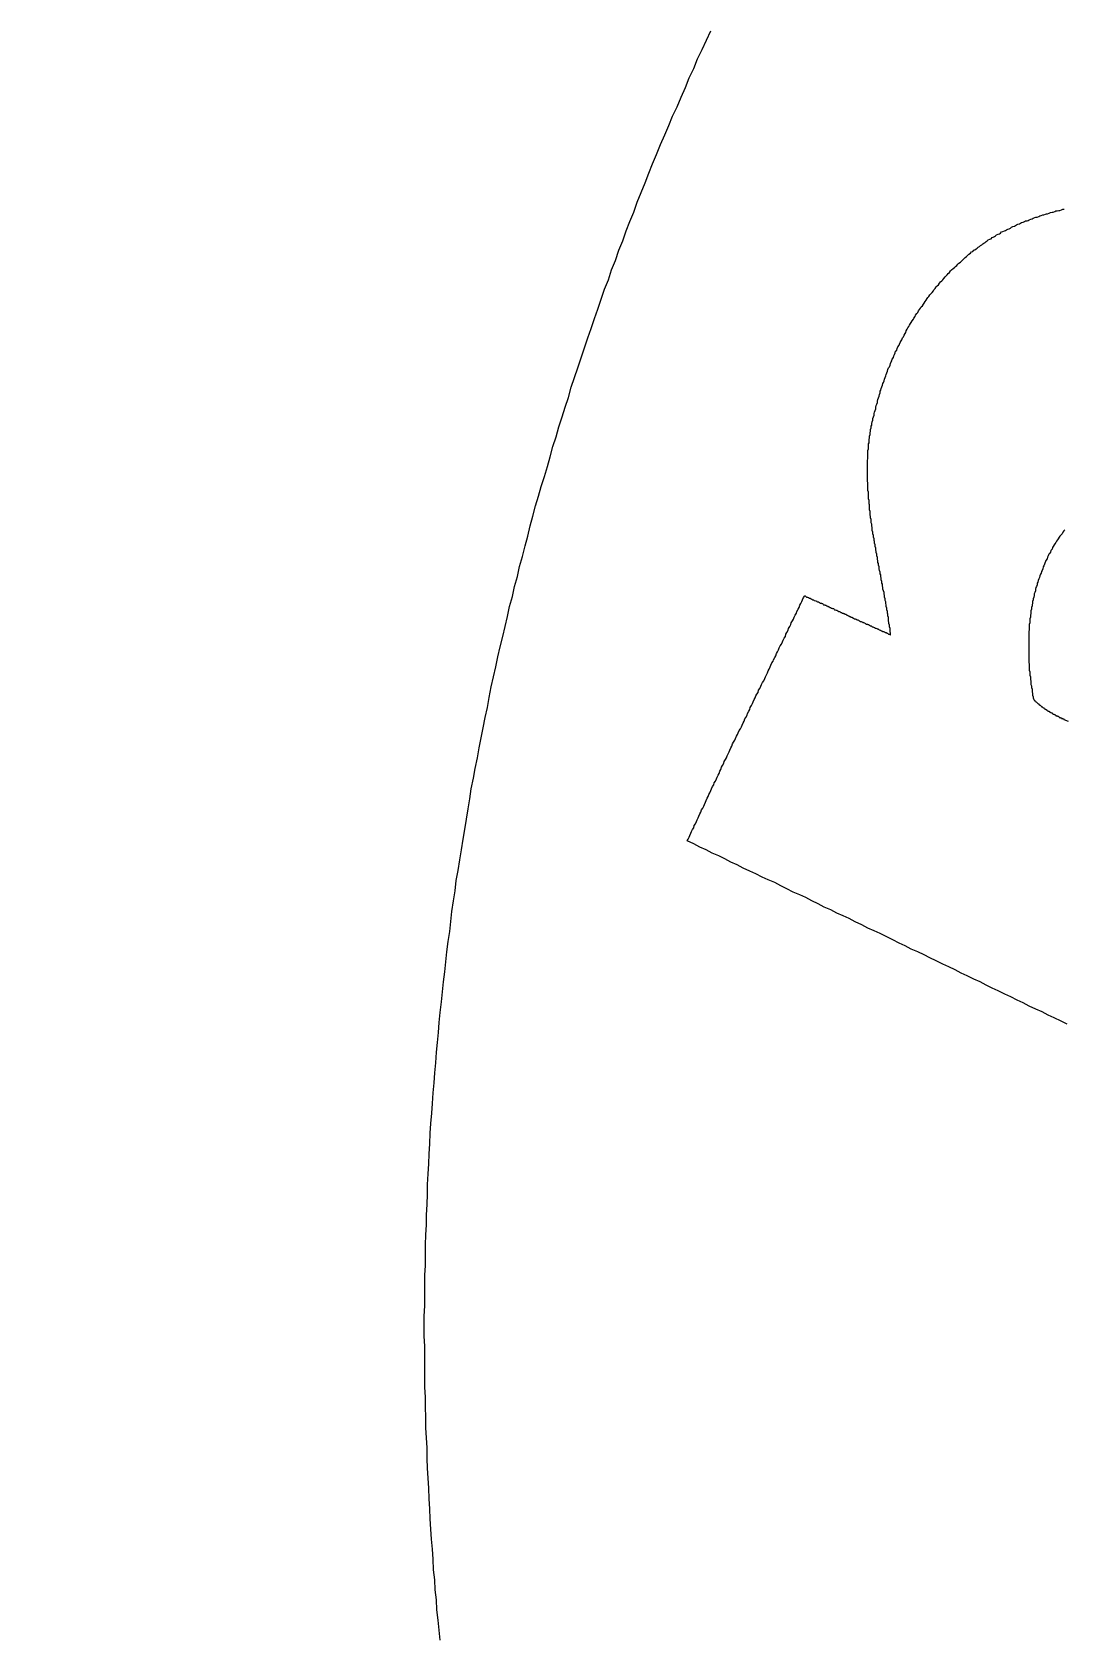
# Model space of a CAD drawing. Extents: x 0 to 712, y 0 to 505.
# Drawn here: x 165.44 to 173.54, y 437.59 to 450.17 of the extents above; entities that cross this region are included whole.
import ezdxf

# ---------------------------------------------------------------- set-up
doc = ezdxf.new("R2010")
doc.units = 0
doc.layers.add('GRAVIRANJE', color=3, linetype='CONTINUOUS')
doc.layers.add('IZREZ', color=7, linetype='CONTINUOUS')

msp = doc.modelspace()

# ---------------------------------------------------------------- linework, layer by layer
at = {"layer": 'GRAVIRANJE'}
for points in [[(168.642, 437.537), (168.633, 437.615), (168.625, 437.693), (168.616, 437.776), (168.612, 437.855), (168.603, 437.933), (168.599, 438.011), (168.59, 438.09), (168.586, 438.173), (168.581, 438.251), (168.572, 438.329), (168.568, 438.408), (168.564, 438.491), (168.559, 438.569), (168.555, 438.647), (168.551, 438.73), (168.546, 438.809), (168.542, 438.887), (168.538, 438.965), (168.538, 439.048), (168.533, 439.127), (168.529, 439.205), (168.529, 439.288), (168.525, 439.366), (168.525, 439.445), (168.52, 439.523), (168.52, 439.606), (168.52, 439.684), (168.52, 439.763), (168.52, 439.845), (168.516, 439.924), (168.516, 440.002), (168.516, 440.081), (168.52, 440.163), (168.52, 440.242), (168.52, 440.32), (168.52, 440.403), (168.525, 440.481), (168.525, 440.56), (168.525, 440.642), (168.529, 440.721), (168.533, 440.799), (168.533, 440.878), (168.538, 440.96), (168.542, 441.039), (168.542, 441.117), (168.546, 441.2), (168.551, 441.278), (168.555, 441.357), (168.559, 441.435), (168.564, 441.518), (168.568, 441.596), (168.577, 441.675), (168.581, 441.753), (168.586, 441.836), (168.594, 441.914), (168.599, 441.993), (168.607, 442.071), (168.612, 442.154), (168.62, 442.232), (168.629, 442.311), (168.633, 442.389), (168.642, 442.468), (168.651, 442.55), (168.66, 442.629), (168.668, 442.707), (168.677, 442.786), (168.686, 442.864), (168.694, 442.942), (168.703, 443.025), (168.716, 443.104), (168.725, 443.182), (168.734, 443.26), (168.747, 443.343), (168.76, 443.422), (168.768, 443.504), (168.782, 443.583), (168.795, 443.666), (168.808, 443.744), (168.821, 443.827), (168.834, 443.905), (168.847, 443.984), (168.86, 444.066), (168.873, 444.145), (168.886, 444.223), (168.903, 444.306), (168.917, 444.384), (168.934, 444.467), (168.947, 444.545), (168.964, 444.624), (168.978, 444.702), (168.995, 444.785), (169.012, 444.863), (169.025, 444.942), (169.043, 445.025), (169.06, 445.103), (169.078, 445.181), (169.095, 445.26), (169.113, 445.338), (169.134, 445.421), (169.152, 445.499), (169.169, 445.578), (169.187, 445.656), (169.208, 445.735), (169.226, 445.813), (169.248, 445.891), (169.265, 445.97), (169.287, 446.048), (169.309, 446.131), (169.33, 446.209), (169.348, 446.288), (169.37, 446.366), (169.391, 446.445), (169.413, 446.523), (169.435, 446.597), (169.461, 446.676), (169.483, 446.754), (169.505, 446.832), (169.526, 446.911), (169.553, 446.989), (169.574, 447.068), (169.6, 447.146), (169.622, 447.22), (169.648, 447.298), (169.67, 447.377), (169.696, 447.455), (169.722, 447.529), (169.749, 447.608), (169.775, 447.686), (169.801, 447.765), (169.827, 447.839), (169.853, 447.917), (169.879, 447.991), (169.905, 448.069), (169.932, 448.148), (169.962, 448.222), (169.988, 448.3), (170.019, 448.374), (170.045, 448.453), (170.075, 448.527), (170.101, 448.605), (170.132, 448.679), (170.162, 448.753), (170.189, 448.832), (170.219, 448.906), (170.25, 448.984), (170.28, 449.058), (170.31, 449.132), (170.341, 449.206), (170.371, 449.285), (170.406, 449.359), (170.437, 449.433), (170.467, 449.507), (170.502, 449.581), (170.533, 449.655), (170.567, 449.733), (170.598, 449.808), (170.633, 449.882), (170.663, 449.956), (170.698, 450.03), (170.733, 450.104), (170.768, 450.178)], [(173.564, 442.376), (173.517, 442.398), (173.464, 442.424), (173.416, 442.446), (173.368, 442.472), (173.32, 442.494), (173.268, 442.516), (173.22, 442.542), (173.172, 442.563), (173.124, 442.59), (173.077, 442.611), (173.024, 442.638), (172.976, 442.659), (172.928, 442.681), (172.881, 442.707), (172.833, 442.729), (172.78, 442.755), (172.732, 442.777), (172.685, 442.803), (172.637, 442.825), (172.589, 442.847), (172.536, 442.873), (172.488, 442.895), (172.441, 442.921), (172.393, 442.942), (172.34, 442.964), (172.292, 442.99), (172.245, 443.012), (172.197, 443.038), (172.149, 443.06), (172.096, 443.086), (172.049, 443.108), (172.001, 443.13), (171.953, 443.156), (171.9, 443.178), (171.853, 443.204), (171.805, 443.226), (171.757, 443.247), (171.709, 443.274), (171.656, 443.295), (171.609, 443.321), (171.561, 443.343), (171.513, 443.369), (171.465, 443.391), (171.413, 443.413), (171.365, 443.439), (171.317, 443.461), (171.269, 443.487), (171.217, 443.509), (171.169, 443.531), (171.121, 443.557), (171.073, 443.578), (171.021, 443.6), (170.973, 443.626), (170.925, 443.648), (170.877, 443.674), (170.829, 443.696), (170.777, 443.718), (170.729, 443.744), (170.681, 443.766), (170.633, 443.792), (170.581, 443.814), (170.589, 443.827), (170.598, 443.844), (170.602, 443.857), (170.611, 443.875), (170.615, 443.888), (170.624, 443.905), (170.633, 443.918), (170.637, 443.936), (170.646, 443.949), (170.655, 443.966), (170.659, 443.979), (170.668, 443.997), (170.672, 444.01), (170.681, 444.027), (170.689, 444.04), (170.694, 444.058), (170.703, 444.071), (170.711, 444.088), (170.716, 444.101), (170.724, 444.119), (170.729, 444.132), (170.737, 444.149), (170.746, 444.162), (170.75, 444.18), (170.759, 444.193), (170.768, 444.21), (170.772, 444.223), (170.781, 444.241), (170.79, 444.254), (170.794, 444.271), (170.803, 444.284), (170.811, 444.302), (170.816, 444.315), (170.824, 444.332), (170.833, 444.345), (170.838, 444.363), (170.846, 444.376), (170.851, 444.393), (170.859, 444.406), (170.868, 444.424), (170.872, 444.437), (170.881, 444.454), (170.89, 444.467), (170.894, 444.484), (170.903, 444.498), (170.912, 444.515), (170.916, 444.528), (170.925, 444.545), (170.933, 444.559), (170.938, 444.576), (170.946, 444.589), (170.955, 444.606), (170.96, 444.62), (170.968, 444.637), (170.977, 444.65), (170.981, 444.663), (170.99, 444.681), (170.999, 444.694), (171.007, 444.711), (171.012, 444.724), (171.021, 444.741), (171.029, 444.755), (171.034, 444.772), (171.042, 444.785), (171.051, 444.802), (171.055, 444.816), (171.064, 444.833), (171.073, 444.846), (171.077, 444.863), (171.086, 444.877), (171.095, 444.894), (171.099, 444.907), (171.108, 444.924), (171.116, 444.938), (171.121, 444.955), (171.129, 444.968), (171.138, 444.981), (171.142, 444.998), (171.151, 445.012), (171.16, 445.029), (171.164, 445.042), (171.173, 445.059), (171.182, 445.073), (171.19, 445.09), (171.195, 445.103), (171.203, 445.12), (171.212, 445.134), (171.217, 445.151), (171.225, 445.164), (171.234, 445.181), (171.238, 445.195), (171.247, 445.212), (171.256, 445.225), (171.26, 445.238), (171.269, 445.255), (171.278, 445.269), (171.282, 445.286), (171.291, 445.299), (171.299, 445.316), (171.304, 445.33), (171.312, 445.347), (171.321, 445.36), (171.33, 445.377), (171.334, 445.391), (171.343, 445.408), (171.352, 445.421), (171.356, 445.438), (171.365, 445.452), (171.373, 445.469), (171.378, 445.482), (171.386, 445.499), (171.395, 445.513), (171.399, 445.526), (171.408, 445.543), (171.417, 445.556), (171.421, 445.573), (171.43, 445.587), (171.439, 445.604), (171.443, 445.617), (171.452, 445.634), (171.46, 445.648), (171.465, 445.665), (171.474, 445.678), (171.482, 445.695), (171.487, 445.709), (171.495, 445.726), (171.504, 445.739), (171.508, 445.739), (171.513, 445.735), (171.517, 445.73), (171.526, 445.73), (171.53, 445.726), (171.535, 445.726), (171.539, 445.722), (171.548, 445.722), (171.552, 445.717), (171.556, 445.717), (171.561, 445.713), (171.569, 445.709), (171.574, 445.709), (171.578, 445.704), (171.582, 445.704), (171.591, 445.7), (171.596, 445.7), (171.6, 445.695), (171.604, 445.691), (171.613, 445.691), (171.617, 445.687), (171.622, 445.687), (171.626, 445.682), (171.635, 445.682), (171.639, 445.678), (171.643, 445.678), (171.648, 445.674), (171.652, 445.669), (171.661, 445.669), (171.665, 445.665), (171.67, 445.665), (171.674, 445.661), (171.683, 445.661), (171.687, 445.656), (171.691, 445.656), (171.696, 445.652), (171.704, 445.648), (171.709, 445.648), (171.713, 445.643), (171.717, 445.643), (171.722, 445.639), (171.731, 445.639), (171.735, 445.634), (171.739, 445.63), (171.744, 445.63), (171.752, 445.626), (171.757, 445.626), (171.761, 445.621), (171.765, 445.621), (171.77, 445.617), (171.778, 445.617), (171.783, 445.613), (171.787, 445.608), (171.792, 445.608), (171.8, 445.604), (171.805, 445.604), (171.809, 445.6), (171.813, 445.6), (171.818, 445.595), (171.826, 445.595), (171.831, 445.591), (171.835, 445.587), (171.839, 445.587), (171.848, 445.582), (171.853, 445.582), (171.857, 445.578), (171.861, 445.578), (171.866, 445.573), (171.874, 445.573), (171.879, 445.569), (171.883, 445.565), (171.887, 445.565), (171.892, 445.56), (171.9, 445.56), (171.905, 445.556), (171.909, 445.556), (171.913, 445.552), (171.922, 445.552), (171.927, 445.547), (171.931, 445.543), (171.935, 445.543), (171.94, 445.539), (171.948, 445.539), (171.953, 445.534), (171.957, 445.534), (171.961, 445.53), (171.966, 445.53), (171.974, 445.526), (171.979, 445.521), (171.983, 445.521), (171.988, 445.517), (171.996, 445.517), (172.001, 445.513), (172.005, 445.513), (172.009, 445.508), (172.014, 445.508), (172.022, 445.504), (172.027, 445.504), (172.031, 445.499), (172.035, 445.495), (172.04, 445.495), (172.049, 445.491), (172.053, 445.491), (172.057, 445.486), (172.062, 445.486), (172.07, 445.482), (172.075, 445.482), (172.079, 445.478), (172.083, 445.478), (172.088, 445.473), (172.096, 445.469), (172.101, 445.469), (172.105, 445.465), (172.11, 445.465), (172.114, 445.46), (172.123, 445.46), (172.127, 445.456), (172.131, 445.456), (172.136, 445.452), (172.144, 445.452), (172.149, 445.447), (172.153, 445.447), (172.157, 445.443), (172.162, 445.438), (172.17, 445.438), (172.175, 445.434), (172.179, 445.434), (172.179, 445.447), (172.175, 445.46), (172.175, 445.469), (172.175, 445.482), (172.17, 445.495), (172.17, 445.508), (172.166, 445.521), (172.166, 445.53), (172.162, 445.543), (172.162, 445.556), (172.162, 445.569), (172.157, 445.582), (172.157, 445.595), (172.153, 445.604), (172.153, 445.617), (172.149, 445.63), (172.149, 445.643), (172.144, 445.656), (172.144, 445.669), (172.14, 445.678), (172.14, 445.691), (172.136, 445.704), (172.136, 445.717), (172.131, 445.73), (172.131, 445.743), (172.127, 445.756), (172.127, 445.765), (172.123, 445.778), (172.118, 445.791), (172.118, 445.804), (172.114, 445.817), (172.114, 445.83), (172.11, 445.839), (172.11, 445.852), (172.105, 445.865), (172.105, 445.878), (172.101, 445.891), (172.101, 445.905), (172.096, 445.913), (172.096, 445.926), (172.092, 445.939), (172.088, 445.952), (172.088, 445.966), (172.083, 445.979), (172.083, 445.992), (172.079, 446), (172.079, 446.013), (172.075, 446.027), (172.075, 446.04), (172.07, 446.053), (172.07, 446.066), (172.066, 446.079), (172.066, 446.087), (172.062, 446.101), (172.062, 446.114), (172.057, 446.127), (172.057, 446.14), (172.053, 446.153), (172.053, 446.166), (172.049, 446.175), (172.049, 446.188), (172.044, 446.201), (172.044, 446.214), (172.04, 446.227), (172.04, 446.24), (172.035, 446.253), (172.035, 446.262), (172.035, 446.275), (172.031, 446.288), (172.031, 446.301), (172.027, 446.314), (172.027, 446.327), (172.027, 446.34), (172.022, 446.353), (172.022, 446.362), (172.018, 446.375), (172.018, 446.388), (172.018, 446.401), (172.014, 446.414), (172.014, 446.427), (172.014, 446.44), (172.014, 446.453), (172.009, 446.462), (172.009, 446.475), (172.009, 446.488), (172.005, 446.501), (172.005, 446.514), (172.005, 446.527), (172.005, 446.541), (172.005, 446.554), (172.001, 446.567), (172.001, 446.575), (172.001, 446.588), (172.001, 446.602), (172.001, 446.615), (172.001, 446.628), (171.996, 446.641), (171.996, 446.654), (171.996, 446.667), (171.996, 446.68), (171.996, 446.689), (171.996, 446.702), (171.996, 446.715), (171.996, 446.728), (171.996, 446.741), (171.996, 446.754), (171.996, 446.767), (171.996, 446.78), (171.996, 446.793), (171.996, 446.806), (172.001, 446.815), (172.001, 446.828), (172.001, 446.841), (172.001, 446.854), (172.001, 446.867), (172.001, 446.88), (172.005, 446.893), (172.005, 446.906), (172.005, 446.919), (172.005, 446.933), (172.009, 446.941), (172.009, 446.954), (172.009, 446.967), (172.014, 446.98), (172.014, 446.994), (172.018, 447.007), (172.018, 447.02), (172.022, 447.033), (172.022, 447.046), (172.027, 447.059), (172.027, 447.072), (172.031, 447.081), (172.031, 447.094), (172.035, 447.107), (172.04, 447.12), (172.04, 447.133), (172.044, 447.146), (172.049, 447.159), (172.049, 447.172), (172.053, 447.181), (172.057, 447.194), (172.062, 447.207), (172.062, 447.22), (172.066, 447.233), (172.07, 447.246), (172.075, 447.259), (172.075, 447.268), (172.079, 447.281), (172.083, 447.294), (172.088, 447.307), (172.092, 447.32), (172.096, 447.333), (172.096, 447.346), (172.101, 447.355), (172.105, 447.368), (172.11, 447.381), (172.114, 447.394), (172.118, 447.407), (172.123, 447.416), (172.127, 447.429), (172.131, 447.442), (172.136, 447.455), (172.14, 447.468), (172.144, 447.477), (172.149, 447.49), (172.153, 447.503), (172.157, 447.516), (172.162, 447.529), (172.17, 447.538), (172.175, 447.551), (172.179, 447.564), (172.184, 447.577), (172.188, 447.586), (172.192, 447.599), (172.201, 447.612), (172.205, 447.625), (172.21, 447.634), (172.214, 447.647), (172.218, 447.66), (172.227, 447.669), (172.231, 447.682), (172.236, 447.695), (172.245, 447.708), (172.249, 447.717), (172.253, 447.73), (172.262, 447.743), (172.266, 447.751), (172.271, 447.765), (172.279, 447.773), (172.284, 447.786), (172.292, 447.799), (172.297, 447.808), (172.301, 447.821), (172.31, 447.834), (172.314, 447.843), (172.323, 447.856), (172.327, 447.865), (172.336, 447.878), (172.34, 447.887), (172.349, 447.9), (172.358, 447.913), (172.362, 447.921), (172.371, 447.934), (172.375, 447.943), (172.384, 447.956), (172.393, 447.965), (172.397, 447.978), (172.406, 447.987), (172.414, 448), (172.419, 448.008), (172.428, 448.017), (172.436, 448.03), (172.441, 448.039), (172.449, 448.052), (172.458, 448.061), (172.467, 448.074), (172.471, 448.083), (172.48, 448.091), (172.488, 448.104), (172.497, 448.113), (172.506, 448.122), (172.515, 448.135), (172.519, 448.144), (172.528, 448.152), (172.536, 448.165), (172.545, 448.174), (172.554, 448.183), (172.563, 448.196), (172.571, 448.205), (172.58, 448.213), (172.589, 448.222), (172.597, 448.231), (172.606, 448.244), (172.615, 448.252), (172.624, 448.261), (172.632, 448.27), (172.641, 448.279), (172.65, 448.292), (172.658, 448.3), (172.671, 448.309), (172.68, 448.318), (172.689, 448.326), (172.698, 448.335), (172.706, 448.344), (172.715, 448.353), (172.728, 448.361), (172.737, 448.37), (172.745, 448.379), (172.754, 448.387), (172.763, 448.396), (172.776, 448.405), (172.785, 448.414), (172.793, 448.422), (172.806, 448.431), (172.815, 448.44), (172.824, 448.444), (172.833, 448.453), (172.841, 448.457), (172.85, 448.466), (172.859, 448.47), (172.867, 448.479), (172.876, 448.483), (172.885, 448.492), (172.894, 448.496), (172.902, 448.505), (172.911, 448.509), (172.92, 448.514), (172.928, 448.522), (172.937, 448.527), (172.946, 448.536), (172.959, 448.54), (172.968, 448.544), (172.976, 448.553), (172.985, 448.557), (172.994, 448.562), (173.002, 448.566), (173.011, 448.575), (173.024, 448.579), (173.033, 448.583), (173.042, 448.588), (173.05, 448.597), (173.059, 448.601), (173.072, 448.605), (173.081, 448.61), (173.09, 448.614), (173.098, 448.618), (173.111, 448.623), (173.12, 448.627), (173.129, 448.636), (173.138, 448.64), (173.151, 448.644), (173.159, 448.649), (173.168, 448.653), (173.177, 448.658), (173.19, 448.662), (173.199, 448.666), (173.207, 448.671), (173.22, 448.675), (173.229, 448.679), (173.238, 448.684), (173.251, 448.684), (173.259, 448.688), (173.268, 448.692), (173.281, 448.697), (173.29, 448.701), (173.299, 448.705), (173.312, 448.71), (173.32, 448.714), (173.329, 448.714), (173.342, 448.719), (173.351, 448.723), (173.36, 448.727), (173.373, 448.732), (173.381, 448.732), (173.395, 448.736), (173.403, 448.74), (173.412, 448.74), (173.425, 448.745), (173.434, 448.749), (173.447, 448.753), (173.456, 448.753), (173.469, 448.758), (173.477, 448.762), (173.486, 448.762), (173.499, 448.766), (173.508, 448.766), (173.521, 448.771), (173.53, 448.775), (173.543, 448.775)], [(173.547, 446.257), (173.538, 446.249), (173.53, 446.24), (173.525, 446.227), (173.517, 446.218), (173.508, 446.209), (173.503, 446.201), (173.495, 446.188), (173.49, 446.179), (173.482, 446.17), (173.477, 446.157), (173.469, 446.148), (173.464, 446.14), (173.456, 446.127), (173.451, 446.118), (173.447, 446.105), (173.438, 446.096), (173.434, 446.083), (173.429, 446.074), (173.421, 446.066), (173.416, 446.053), (173.412, 446.044), (173.408, 446.031), (173.399, 446.018), (173.395, 446.009), (173.39, 445.996), (173.386, 445.987), (173.381, 445.974), (173.377, 445.966), (173.373, 445.952), (173.368, 445.939), (173.364, 445.931), (173.36, 445.918), (173.355, 445.909), (173.351, 445.896), (173.347, 445.883), (173.342, 445.874), (173.338, 445.861), (173.334, 445.848), (173.329, 445.839), (173.329, 445.826), (173.325, 445.813), (173.32, 445.804), (173.316, 445.791), (173.316, 445.778), (173.312, 445.765), (173.307, 445.756), (173.307, 445.743), (173.303, 445.73), (173.299, 445.717), (173.299, 445.709), (173.294, 445.695), (173.294, 445.682), (173.29, 445.669), (173.29, 445.661), (173.286, 445.648), (173.286, 445.634), (173.281, 445.621), (173.281, 445.608), (173.281, 445.6), (173.277, 445.587), (173.277, 445.573), (173.273, 445.56), (173.273, 445.547), (173.273, 445.534), (173.273, 445.526), (173.268, 445.513), (173.268, 445.499), (173.268, 445.486), (173.268, 445.473), (173.264, 445.46), (173.264, 445.452), (173.264, 445.438), (173.264, 445.425), (173.264, 445.412), (173.264, 445.399), (173.264, 445.386), (173.264, 445.377), (173.264, 445.364), (173.264, 445.351), (173.264, 445.338), (173.264, 445.325), (173.264, 445.312), (173.264, 445.299), (173.264, 445.29), (173.264, 445.277), (173.264, 445.264), (173.264, 445.251), (173.264, 445.238), (173.264, 445.225), (173.264, 445.216), (173.268, 445.203), (173.268, 445.19), (173.268, 445.177), (173.268, 445.164), (173.268, 445.155), (173.273, 445.142), (173.273, 445.129), (173.273, 445.116), (173.277, 445.103), (173.277, 445.094), (173.277, 445.081), (173.281, 445.068), (173.281, 445.055), (173.281, 445.042), (173.286, 445.033), (173.286, 445.02), (173.29, 445.007), (173.29, 444.994), (173.29, 444.985), (173.294, 444.972), (173.294, 444.959), (173.299, 444.946), (173.299, 444.938), (173.303, 444.924), (173.303, 444.924), (173.307, 444.92), (173.307, 444.92), (173.307, 444.92), (173.312, 444.916), (173.312, 444.916), (173.312, 444.911), (173.316, 444.911), (173.316, 444.911), (173.32, 444.907), (173.32, 444.907), (173.32, 444.907), (173.325, 444.903), (173.325, 444.903), (173.325, 444.903), (173.329, 444.898), (173.329, 444.898), (173.329, 444.898), (173.334, 444.894), (173.334, 444.894), (173.338, 444.894), (173.338, 444.89), (173.338, 444.89), (173.342, 444.89), (173.342, 444.885), (173.347, 444.885), (173.347, 444.885), (173.347, 444.881), (173.351, 444.881), (173.351, 444.881), (173.355, 444.877), (173.355, 444.877), (173.355, 444.877), (173.36, 444.872), (173.36, 444.872), (173.364, 444.872), (173.364, 444.872), (173.364, 444.868), (173.368, 444.868), (173.368, 444.868), (173.373, 444.863), (173.373, 444.863), (173.373, 444.863), (173.377, 444.863), (173.377, 444.859), (173.381, 444.859), (173.381, 444.859), (173.386, 444.855), (173.386, 444.855), (173.386, 444.855), (173.39, 444.85), (173.39, 444.85), (173.395, 444.85), (173.395, 444.85), (173.399, 444.846), (173.399, 444.846), (173.399, 444.846), (173.403, 444.846), (173.403, 444.842), (173.408, 444.842), (173.408, 444.842), (173.412, 444.837), (173.412, 444.837), (173.412, 444.837), (173.416, 444.837), (173.416, 444.833), (173.421, 444.833), (173.421, 444.833), (173.425, 444.833), (173.425, 444.829), (173.429, 444.829), (173.429, 444.829), (173.429, 444.829), (173.434, 444.824), (173.434, 444.824), (173.438, 444.824), (173.438, 444.824), (173.442, 444.82), (173.442, 444.82), (173.447, 444.82), (173.447, 444.816), (173.447, 444.816), (173.451, 444.816), (173.451, 444.816), (173.456, 444.811), (173.456, 444.811), (173.46, 444.811), (173.46, 444.811), (173.464, 444.807), (173.464, 444.807), (173.469, 444.807), (173.469, 444.807), (173.473, 444.802), (173.473, 444.802), (173.473, 444.802), (173.477, 444.802), (173.477, 444.798), (173.482, 444.798), (173.482, 444.798), (173.486, 444.798), (173.486, 444.798), (173.49, 444.794), (173.49, 444.794), (173.495, 444.794), (173.495, 444.794), (173.499, 444.789), (173.499, 444.789), (173.503, 444.789), (173.503, 444.789), (173.503, 444.785), (173.508, 444.785), (173.508, 444.785), (173.512, 444.785), (173.512, 444.781), (173.517, 444.781), (173.517, 444.781), (173.521, 444.781), (173.521, 444.776), (173.525, 444.776), (173.525, 444.776), (173.53, 444.776), (173.53, 444.772), (173.534, 444.772), (173.534, 444.772), (173.538, 444.772), (173.538, 444.768), (173.538, 444.768), (173.573, 444.755)]]:
    msp.add_lwpolyline(points, dxfattribs=at)
at = {"layer": 'IZREZ'}
msp.add_open_spline([(354.524, 83.816), (356.554, 83.899), (358.583, 83.983), (360.613, 84.066), (360.613, 87.417), (360.613, 90.767), (360.613, 94.117), (358.583, 94.201), (356.554, 94.284), (354.524, 94.368), (354.524, 100.326), (354.524, 106.284), (354.524, 112.241), (354.524, 112.385), (354.524, 112.529), (354.524, 112.673), (352.184, 112.673), (349.845, 112.673), (347.505, 112.673), (347.505, 112.23), (347.505, 111.786), (347.505, 111.342), (346.772, 111.342), (346.039, 111.342), (345.305, 111.342), (345.305, 111.809), (345.305, 112.275), (345.305, 112.742), (344.824, 112.742), (344.343, 112.742), (343.862, 112.742), (343.862, 113.667), (343.862, 114.591), (343.862, 115.516), (344.343, 115.516), (344.824, 115.516), (345.305, 115.516), (345.305, 115.983), (345.305, 116.45), (345.305, 116.916), (346.039, 116.916), (346.772, 116.916), (347.505, 116.916), (347.505, 116.45), (347.505, 115.983), (347.505, 115.516), (349.845, 115.516), (352.184, 115.516), (354.524, 115.516), (354.524, 115.683), (354.524, 115.85), (354.524, 116.017), (354.524, 121.947), (354.524, 127.877), (354.524, 133.807), (356.554, 133.891), (358.583, 133.974), (360.613, 134.057), (360.613, 137.411), (360.613, 140.764), (360.613, 144.118), (358.583, 144.201), (356.554, 144.285), (354.524, 144.368), (354.524, 168.091), (354.524, 191.814), (354.524, 215.538), (356.554, 215.621), (358.583, 215.704), (360.613, 215.788), (360.613, 219.133), (360.613, 222.479), (360.613, 225.824), (358.583, 225.908), (356.554, 225.991), (354.524, 226.074), (354.524, 232.013), (354.524, 237.951), (354.524, 243.89), (354.524, 244.056), (354.524, 244.223), (354.524, 244.389), (352.184, 244.389), (349.845, 244.389), (347.505, 244.389), (347.505, 243.923), (347.505, 243.456), (347.505, 242.99), (346.772, 242.99), (346.039, 242.99), (345.305, 242.99), (345.305, 243.456), (345.305, 243.923), (345.305, 244.389), (344.824, 244.389), (344.343, 244.389), (343.862, 244.389), (343.862, 245.345), (343.862, 246.3), (343.862, 247.255), (344.343, 247.255), (344.824, 247.255), (345.305, 247.255), (345.305, 247.722), (345.305, 248.188), (345.305, 248.655), (346.039, 248.655), (346.772, 248.655), (347.505, 248.655), (347.505, 248.188), (347.505, 247.722), (347.505, 247.255), (349.845, 247.255), (352.184, 247.255), (354.524, 247.255), (354.524, 247.422), (354.524, 247.589), (354.524, 247.756), (354.524, 253.685), (354.524, 259.614), (354.524, 265.544), (356.554, 265.627), (358.583, 265.71), (360.613, 265.794), (360.613, 269.143), (360.613, 272.491), (360.613, 275.84), (358.583, 275.924), (356.554, 276.007), (354.524, 276.091), (354.524, 300.63), (354.524, 325.169), (354.524, 349.709), (356.554, 349.792), (358.583, 349.876), (360.613, 349.959), (360.613, 353.32), (360.613, 356.682), (360.613, 360.043), (358.583, 360.126), (356.554, 360.21), (354.524, 360.293), (354.524, 366.214), (354.524, 372.135), (354.524, 378.057), (354.524, 378.223), (354.524, 378.389), (354.524, 378.556), (352.184, 378.556), (349.845, 378.556), (347.505, 378.556), (347.505, 378.089), (347.505, 377.623), (347.505, 377.156), (346.772, 377.156), (346.039, 377.156), (345.305, 377.156), (345.305, 377.623), (345.305, 378.089), (345.305, 378.556), (344.824, 378.556), (344.343, 378.556), (343.862, 378.556), (343.862, 379.51), (343.862, 380.464), (343.862, 381.419), (344.343, 381.419), (344.824, 381.419), (345.305, 381.419), (345.305, 381.885), (345.305, 382.352), (345.305, 382.819), (346.039, 382.819), (346.772, 382.819), (347.505, 382.819), (347.505, 382.352), (347.505, 381.885), (347.505, 381.419), (349.845, 381.419), (352.184, 381.419), (354.524, 381.419), (354.524, 381.585), (354.524, 381.752), (354.524, 381.919), (354.524, 387.854), (354.524, 393.789), (354.524, 399.725), (356.554, 399.808), (358.583, 399.891), (360.613, 399.975), (360.613, 403.32), (360.613, 406.666), (360.613, 410.012), (358.583, 410.095), (356.554, 410.178), (354.524, 410.262), (354.524, 437.628), (354.524, 464.995), (354.524, 492.362), (346.903, 492.362), (339.282, 492.362), (331.661, 492.362), (329.716, 492.362), (327.1, 493.578), (325.849, 495.065), (324.561, 496.596), (323.273, 498.128), (321.986, 499.659), (320.735, 501.145), (318.119, 502.362), (316.173, 502.362), (232.924, 502.362), (149.674, 502.362), (66.425, 502.362), (64.479, 502.362), (61.864, 501.145), (60.613, 499.659), (59.325, 498.128), (58.038, 496.596), (56.75, 495.065), (55.498, 493.578), (52.882, 492.362), (50.937, 492.362), (43.371, 492.362), (35.804, 492.362), (28.238, 492.362), (28.238, 469.028), (28.238, 445.695), (28.238, 422.362), (28.238, 418.328), (28.238, 414.295), (28.238, 410.262), (26.208, 410.178), (24.178, 410.095), (22.148, 410.012), (22.148, 406.666), (22.148, 403.32), (22.148, 399.975), (24.178, 399.891), (26.208, 399.808), (28.238, 399.725), (28.238, 393.789), (28.238, 387.854), (28.238, 381.919), (28.238, 381.752), (28.238, 381.585), (28.238, 381.419), (30.577, 381.419), (32.916, 381.419), (35.256, 381.419), (35.256, 381.885), (35.256, 382.352), (35.256, 382.819), (35.989, 382.819), (36.723, 382.819), (37.456, 382.819), (37.456, 382.352), (37.456, 381.885), (37.456, 381.419), (37.937, 381.419), (38.418, 381.419), (38.899, 381.419), (38.899, 380.464), (38.899, 379.51), (38.899, 378.556), (38.418, 378.556), (37.937, 378.556), (37.456, 378.556), (37.456, 378.089), (37.456, 377.623), (37.456, 377.156), (36.723, 377.156), (35.989, 377.156), (35.256, 377.156), (35.256, 377.623), (35.256, 378.089), (35.256, 378.556), (32.916, 378.556), (30.577, 378.556), (28.238, 378.556), (28.238, 378.389), (28.238, 378.223), (28.238, 378.057), (28.238, 372.135), (28.238, 366.214), (28.238, 360.293), (26.208, 360.21), (24.178, 360.126), (22.148, 360.043), (22.148, 356.682), (22.148, 353.32), (22.148, 349.959), (24.178, 349.876), (26.208, 349.792), (28.238, 349.709), (28.238, 325.169), (28.238, 300.63), (28.238, 276.091), (26.208, 276.007), (24.178, 275.924), (22.148, 275.84), (22.148, 272.491), (22.148, 269.143), (22.148, 265.794), (24.178, 265.71), (26.208, 265.627), (28.238, 265.544), (28.238, 259.614), (28.238, 253.685), (28.238, 247.756), (28.238, 247.589), (28.238, 247.422), (28.238, 247.255), (30.577, 247.255), (32.916, 247.255), (35.256, 247.255), (35.256, 247.722), (35.256, 248.188), (35.256, 248.655), (35.989, 248.655), (36.723, 248.655), (37.456, 248.655), (37.456, 248.188), (37.456, 247.722), (37.456, 247.255), (37.937, 247.255), (38.418, 247.255), (38.899, 247.255), (38.899, 246.3), (38.899, 245.345), (38.899, 244.389), (38.418, 244.389), (37.937, 244.389), (37.456, 244.389), (37.456, 243.923), (37.456, 243.456), (37.456, 242.99), (36.723, 242.99), (35.989, 242.99), (35.256, 242.99), (35.256, 243.456), (35.256, 243.923), (35.256, 244.389), (32.916, 244.389), (30.577, 244.389), (28.238, 244.389), (28.238, 244.223), (28.238, 244.056), (28.238, 243.89), (28.238, 237.951), (28.238, 232.013), (28.238, 226.074), (26.208, 225.991), (24.178, 225.908), (22.148, 225.824), (22.148, 222.479), (22.148, 219.133), (22.148, 215.787), (24.178, 215.704), (26.208, 215.621), (28.238, 215.537), (28.238, 191.814), (28.238, 168.091), (28.238, 144.368), (26.208, 144.285), (24.178, 144.201), (22.148, 144.118), (22.148, 140.765), (22.148, 137.411), (22.148, 134.058), (24.178, 133.974), (26.208, 133.891), (28.238, 133.807), (28.238, 127.877), (28.238, 121.947), (28.238, 116.017), (28.238, 115.85), (28.238, 115.683), (28.238, 115.517), (30.577, 115.517), (32.916, 115.517), (35.256, 115.517), (35.256, 115.983), (35.256, 116.45), (35.256, 116.917), (35.989, 116.917), (36.723, 116.917), (37.456, 116.917), (37.456, 116.45), (37.456, 115.983), (37.456, 115.517), (37.937, 115.517), (38.418, 115.517), (38.899, 115.517), (38.899, 114.592), (38.899, 113.667), (38.899, 112.742), (38.418, 112.742), (37.937, 112.742), (37.456, 112.742), (37.456, 112.275), (37.456, 111.809), (37.456, 111.342), (36.723, 111.342), (35.989, 111.342), (35.256, 111.342), (35.256, 111.786), (35.256, 112.23), (35.256, 112.674), (32.916, 112.674), (30.577, 112.674), (28.238, 112.674), (28.238, 112.53), (28.238, 112.386), (28.238, 112.242), (28.238, 106.284), (28.238, 100.326), (28.238, 94.368), (26.208, 94.284), (24.178, 94.201), (22.148, 94.117), (22.148, 90.767), (22.148, 87.417), (22.148, 84.066), (24.178, 83.983), (26.208, 83.899), (28.238, 83.816), (28.238, 70.649), (28.238, 57.481), (28.238, 44.314), (28.238, 42.666), (28.238, 41.018), (28.238, 39.37)], degree=3, knots=[0, 0, 0, 0, 1, 1, 1, 2, 2, 2, 3, 3, 3, 4, 4, 4, 5, 5, 5, 6, 6, 6, 7, 7, 7, 8, 8, 8, 9, 9, 9, 10, 10, 10, 11, 11, 11, 12, 12, 12, 13, 13, 13, 14, 14, 14, 15, 15, 15, 16, 16, 16, 17, 17, 17, 18, 18, 18, 19, 19, 19, 20, 20, 20, 21, 21, 21, 22, 22, 22, 23, 23, 23, 24, 24, 24, 25, 25, 25, 26, 26, 26, 27, 27, 27, 28, 28, 28, 29, 29, 29, 30, 30, 30, 31, 31, 31, 32, 32, 32, 33, 33, 33, 34, 34, 34, 35, 35, 35, 36, 36, 36, 37, 37, 37, 38, 38, 38, 39, 39, 39, 40, 40, 40, 41, 41, 41, 42, 42, 42, 43, 43, 43, 44, 44, 44, 45, 45, 45, 46, 46, 46, 47, 47, 47, 48, 48, 48, 49, 49, 49, 50, 50, 50, 51, 51, 51, 52, 52, 52, 53, 53, 53, 54, 54, 54, 55, 55, 55, 56, 56, 56, 57, 57, 57, 58, 58, 58, 59, 59, 59, 60, 60, 60, 61, 61, 61, 62, 62, 62, 63, 63, 63, 64, 64, 64, 65, 65, 65, 66, 66, 66, 67, 67, 67, 68, 68, 68, 69, 69, 69, 70, 70, 70, 71, 71, 71, 72, 72, 72, 73, 73, 73, 74, 74, 74, 75, 75, 75, 76, 76, 76, 77, 77, 77, 78, 78, 78, 79, 79, 79, 80, 80, 80, 81, 81, 81, 82, 82, 82, 83, 83, 83, 84, 84, 84, 85, 85, 85, 86, 86, 86, 87, 87, 87, 88, 88, 88, 89, 89, 89, 90, 90, 90, 91, 91, 91, 92, 92, 92, 93, 93, 93, 94, 94, 94, 95, 95, 95, 96, 96, 96, 97, 97, 97, 98, 98, 98, 99, 99, 99, 100, 100, 100, 101, 101, 101, 102, 102, 102, 103, 103, 103, 104, 104, 104, 105, 105, 105, 106, 106, 106, 107, 107, 107, 108, 108, 108, 109, 109, 109, 110, 110, 110, 111, 111, 111, 112, 112, 112, 113, 113, 113, 114, 114, 114, 115, 115, 115, 116, 116, 116, 117, 117, 117, 118, 118, 118, 119, 119, 119, 120, 120, 120, 121, 121, 121, 122, 122, 122, 123, 123, 123, 124, 124, 124, 125, 125, 125, 126, 126, 126, 127, 127, 127, 128, 128, 128, 129, 129, 129, 130, 130, 130, 131, 131, 131, 132, 132, 132, 133, 133, 133, 134, 134, 134, 135, 135, 135, 136, 136, 136, 137, 137, 137, 138, 138, 138, 139, 139, 139, 140, 140, 140, 141, 141, 141, 142, 142, 142, 143, 143, 143, 143.247224, 143.247224, 143.247224, 143.247224], dxfattribs=at)

doc.saveas('drawing.dxf')
